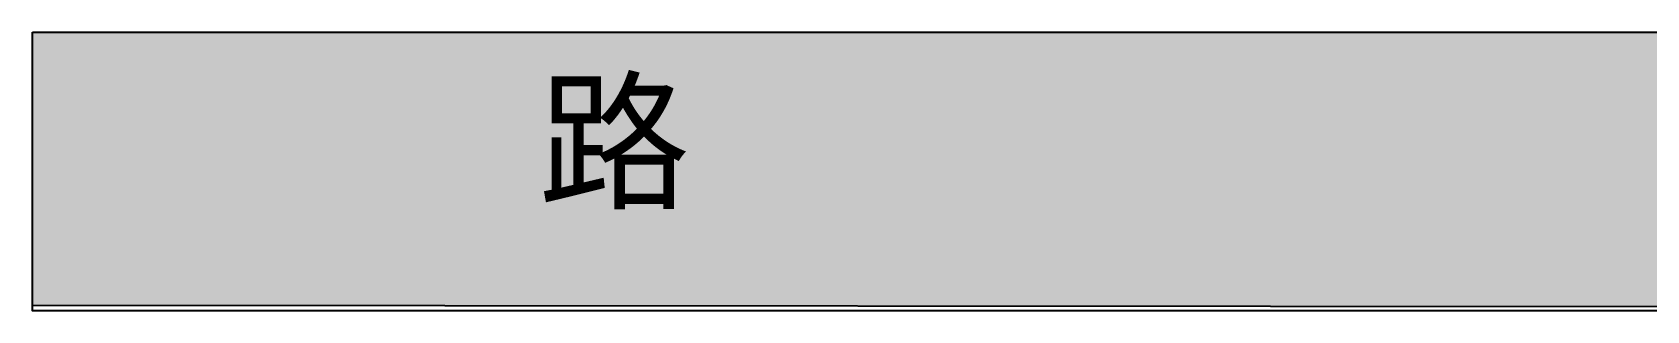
# Model space of a CAD drawing. Header units: millimetres. Extents: x 7613 to 12247, y -138 to 2147.
# Drawn here: x 7613 to 8773, y -138 to 62 of the extents above; entities that cross this region are included whole.
import ezdxf

# ---------------------------------------------------------------- set-up
doc = ezdxf.new("R2010")
doc.units = ezdxf.units.MM
doc.styles.get("Standard").update_dxf_attribs({"font": 'arial.ttf', "height": 30})

msp = doc.modelspace()

# ---------------------------------------------------------------- hatches: boundary and pattern name
h = msp.add_hatch()
h.set_pattern_fill('AR-CONC', color=255, scale=0.8)
h.paths.add_polyline_path([(7613.127, 61.756), (7613.127, -134.413), (12247.135, -138.244), (12247.135, 61.756)])
h.paths.add_polyline_path([(11776.471, -106.508), (11930.884, -106.508), (11930.884, 47.905), (11776.471, 47.905)], flags=24)
h.paths.add_polyline_path([(10833.793, -106.508), (10988.207, -106.508), (10988.207, 47.905), (10833.793, 47.905)], flags=24)
h.paths.add_polyline_path([(8883.939, -106.508), (9038.352, -106.508), (9038.352, 47.905), (8883.939, 47.905)], flags=24)
h.paths.add_polyline_path([(7951.184, -106.508), (8105.597, -106.508), (8105.597, 47.905), (7951.184, 47.905)], flags=24)
h.paths.add_polyline_path([(9866.308, -106.508), (10020.721, -106.508), (10020.721, 47.905), (9866.308, 47.905)], flags=24)

# ---------------------------------------------------------------- linework, layer by layer
at = {"color": 255}
msp.add_line((12247.135, -138.244), (7612.964, -134.413), dxfattribs=at)
msp.add_lwpolyline([(7613.127, 61.756), (12247.135, 61.756), (12247.135, -138.244), (7613.127, -138.244)], close=True, dxfattribs=at)

# ---------------------------------------------------------------- texts
at = {"color": 0, "insert": (7976.547, 22.989), "char_height": 80, "attachment_point": 1}
msp.add_mtext_dynamic_manual_height_columns('{\\fSimSun|b0|i0|c134|p2;路}', width=524.94399, gutter_width=150, heights=[0], dxfattribs=at)

doc.saveas('drawing.dxf')
